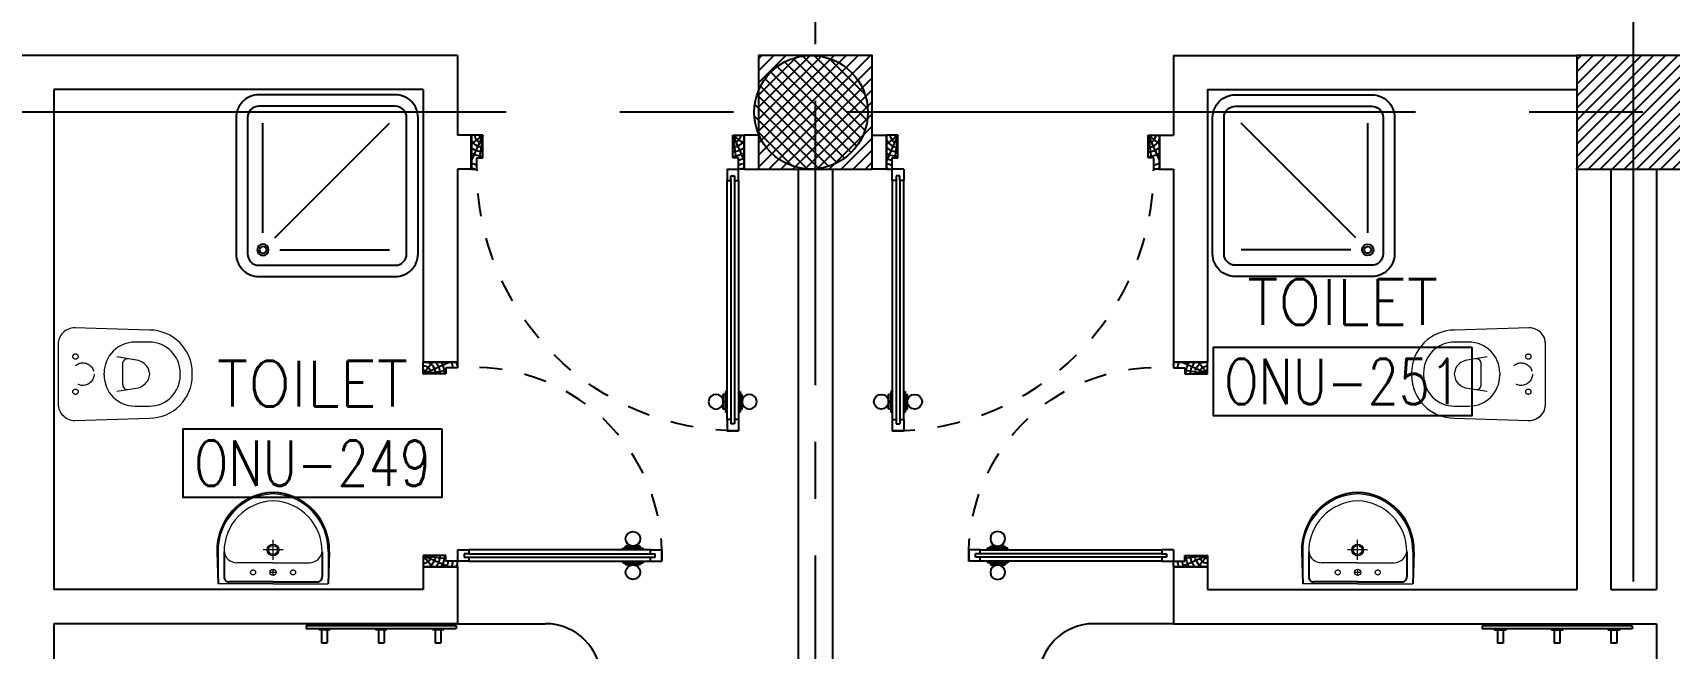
# Model space of a CAD drawing. Extents: x 88852.7 to 88945.7, y 39921.6 to 40001.1.
# Drawn here: x 88878.93 to 88886.13, y 39933.32 to 39936.03 of the extents above; entities that cross this region are included whole.
import ezdxf
from ezdxf.enums import TextEntityAlignment as Align

# ---------------------------------------------------------------- set-up
doc = ezdxf.new("R2010")
doc.units = 0
doc.header["$MEASUREMENT"] = 0
for name, pattern in [('CENTER', [2, 1.25, -0.25, 0.25, -0.25]), ('CENTERX2', [4, 2.5, -0.5, 0.5, -0.5]), ('DASHED', [0.75, 0.5, -0.25]), ('HIDDEN', [0.375, 0.25, -0.125]), ('HIDDEN2', [0.1875, 0.125, -0.0625])]:
    doc.linetypes.add(name, pattern=pattern)
doc.layers.get('0').update_dxf_attribs({"linetype": 'CONTINUOUS'})
for name, color, linetype in [('AXES', 11, 'CENTERX2'), ('AXES1', 11, 'CENTER'), ('COL', 2, 'CONTINUOUS'), ('DOOR', 7, 'CONTINUOUS'), ('FIX', 3, 'CONTINUOUS'), ('HAT', 8, 'CONTINUOUS'), ('MEDICAL', 4, 'CONTINUOUS'), ('NON-MEDICAL', 4, 'CONTINUOUS'), ('RM-BOX', 4, 'CONTINUOUS'), ('RM-NAME', 2, 'CONTINUOUS'), ('RM-NO', 2, 'CONTINUOUS'), ('WALL', 4, 'CONTINUOUS')]:
    doc.layers.add(name, color=color, linetype=linetype)
doc.styles.add('ROMANS', font='ROMANS.shx', dxfattribs={"width": 0.6})

# ---------------------------------------------------------------- blocks, each defined once
blk = doc.blocks.new('LAV1')
at = {"layer": 'FIX', "linetype": 'DASHED', "lineweight": 20, "ltscale": 0.05}
for p, q in [((-0.5, 170), (-0.5, 270)), ((-0.5, 170), (-0.5, 270)), ((49.5, 220), (-50.5, 220))]:
    blk.add_line(p, q, dxfattribs=at)
at = {"layer": 'FIX', "linetype": 'ByBlock', "ltscale": 0.3}
for p, q in [((-280, 210), (-275, 50)), ((-245, 210), (-245, 85)), ((245, 210), (245, 85)), ((280, 210), (275, 50)), ((0, 60), (-220.2, 60)), ((0, 60), (220.2, 60))]:
    blk.add_line(p, q, dxfattribs=at)
at = {"layer": 'FIX', "linetype": 'Continuous', "lineweight": 20}
for p, q in [((-275, 210), (-275, 50)), ((275, 210), (275, 50)), ((0, 155), (-181.4, 155)), ((0, 155), (181.4, 155)), ((0, 50), (-275, 50)), ((0, 50), (-252.5, 50)), ((0, 50), (275, 50)), ((0, 50), (252.5, 50))]:
    blk.add_line(p, q, dxfattribs=at)
at = {"layer": 'FIX', "lineweight": 20}
for p, q in [((15.6, 107.5), (-15.5, 107.5)), ((0, 92), (0, 123))]:
    blk.add_line(p, q, dxfattribs=at)
for centre, radius in [((-0.5, 220), 29.5), ((-0.5, 220), 22.5), ((0, 107.5), 15.5)]:
    blk.add_circle(centre, radius, dxfattribs=at)
at = {"layer": 'FIX', "linetype": 'HIDDEN', "lineweight": 20, "ltscale": 0.05}
for centre in [(-100, 107.5), (100, 107.5)]:
    blk.add_circle(centre, 12.4, dxfattribs=at)
at = {"layer": 'FIX', "linetype": 'ByBlock', "ltscale": 0.3}
for centre, radius, start, end in [((6.9, 220), 287, 91.37765, 182.00641), ((-6.9, 220), 287, 357.99359, 88.62235), ((-220.1, 84.9), 24.9, 179.70214, 269.94861), ((220.1, 84.9), 24.9, 270.05139, 0.29786)]:
    blk.add_arc(centre, radius, start, end, dxfattribs=at)
at = {"layer": 'FIX', "linetype": 'Continuous', "lineweight": 20}
for centre, radius, start, end in [((8.4, 216.7), 283.4, 91.6988, 181.35097), ((-8.4, 216.7), 283.4, 358.64903, 88.3012), ((7.6, 212.5), 252.7, 91.73281, 180.48842), ((-7.6, 212.5), 252.7, 359.51158, 88.26719), ((-179.2, 221.8), 66.9, 190.20056, 268.07863), ((179.2, 221.8), 66.9, 271.92137, 349.79944)]:
    blk.add_arc(centre, radius, start, end, dxfattribs=at)
blk = doc.blocks.new('WC1')
at = {"layer": 'FIX', "lineweight": 20}
for p, q in [((-210, 203.8), (-538, 193.8)), ((-475, 140.8), (-538, 140.8)), ((-394.8, 75.7), (-490.4, 60.1)), ((-137, 0), (-137, 130.8)), ((-727, 4.8), (-727, -4.8)), ((-674, 4.8), (-674, -4.8)), ((-533.7, 24.2), (-539.5, 0)), ((-539.5, 0), (-533.7, -24.2)), ((-339, 4.8), (-339, -4.8)), ((-137, -130.8), (-137, 0)), ((-490.4, -60.1), (-394.8, -75.7)), ((-538, -140.8), (-475, -140.8)), ((-538, -193.8), (-210, -203.8)), ((-213.2, -203.8), (-210, -203.8))]:
    blk.add_line(p, q, dxfattribs=at)
at = {"layer": 'FIX', "linetype": 'Continuous', "lineweight": 20}
blk.add_line((-420.1, -47.3), (-420.4, 44.6), dxfattribs=at)
at = {"layer": 'FIX', "linetype": 'HIDDEN', "lineweight": 20, "ltscale": 0.05}
for centre in [(-213.2, 77.5), (-213.2, -77.5)]:
    blk.add_circle(centre, 11.6, dxfattribs=at)
at = {"layer": 'FIX', "linetype": 'HIDDEN2', "lineweight": 20, "ltscale": 0.3}
blk.add_circle((-245, 0), 49.8, dxfattribs=at)
at = {"layer": 'FIX', "lineweight": 20}
for centre, radius, start, end in [((-538, 4.8), 189, 90, 180), ((-210, 130.8), 73, 360, 90), ((-538, 4.8), 136, 90, 180), ((-475, 4.8), 136, 360, 90), ((-473, -6.9), 68.2, 128.92417, 152.84682), ((-464.4, -17.6), 82, 108.49595, 128.92417), ((-538, -4.8), 189, 180, 270), ((-538, -4.8), 136, 180, 270), ((-473, 6.9), 68.2, 207.15318, 231.07583), ((-464.4, 17.6), 82, 231.07583, 251.50405), ((-475, -4.8), 136, 270, 0), ((-210, -130.8), 73, 270, 0)]:
    blk.add_arc(centre, radius, start, end, dxfattribs=at)
at = {"layer": 'FIX', "linetype": 'Continuous', "lineweight": 20}
for centre, start, end in [((-442.7, 45.5), 357.66621, 91.61215), ((-442.4, -45.6), 268.38785, 2.33379)]:
    blk.add_arc(centre, 22.3, start, end, dxfattribs=at)
blk = doc.blocks.new('SHR1')
at = {"layer": 'FIX'}
for p, q in [((-195.7, 195.7), (-700, 700)), ((-142.7, 217.7), (-142.7, 700)), ((-217.7, 142.7), (-700, 142.7))]:
    blk.add_line(p, q, dxfattribs=at)
for points in [[(-825, 125), (-825, 725, -0.414214), (-725, 825), (-125, 825, -0.414214), (-25, 725), (-25, 125, -0.414214), (-125, 25), (-725, 25, -0.414214)], [(-775, 125), (-775, 725, -0.414214), (-725, 775), (-125, 775, -0.414214), (-75, 725), (-75, 125, -0.414214), (-125, 75), (-725, 75, -0.414214)]]:
    blk.add_lwpolyline(points, format="xyb", close=True, dxfattribs=at)
for radius in [25, 15]:
    blk.add_circle((-142.7, 142.7), radius, dxfattribs=at)
blk = doc.blocks.new('DOOR100')
at = {"layer": 'DOOR', "color": 0, "linetype": 'ByBlock'}
for p, q in [((-76.1, 1251.1), (-76.1, 1301.1)), ((-76.1, 1301.1), (-26.1, 1301.1)), ((-26.1, 1301.1), (-76.1, 1301.1)), ((-26.1, 1251.1), (-26.1, 1301.1)), ((-59.1, 1251.1), (-76.1, 1251.1)), ((-59.1, 1251.1), (-59.1, 1271.1)), ((-43.1, 1271.1), (-59.1, 1271.1)), ((-43.1, 1251.1), (-43.1, 1271.1)), ((-26.1, 1251.1), (-43.1, 1251.1)), ((-92.3, 1206.1), (-92.3, 1141.3)), ((-83.3, 1206.1), (-92.3, 1206.1)), ((-83.3, 1128.7), (-83.3, 1218.7)), ((-76.1, 1218.7), (-83.3, 1218.7)), ((-83.3, 1206.1), (-83.3, 1141.3)), ((-26.1, 1218.7), (-18.9, 1218.7)), ((-18.9, 1128.7), (-18.9, 1218.7)), ((-18.9, 1206.1), (-18.9, 1141.3)), ((-18.9, 1206.1), (-9.9, 1206.1)), ((-9.9, 1206.1), (-9.9, 1141.3)), ((-83.3, 1141.3), (-92.3, 1141.3)), ((-76.1, 1128.7), (-83.3, 1128.7)), ((-26.1, 1128.7), (-18.9, 1128.7)), ((-18.9, 1141.3), (-9.9, 1141.3)), ((-1201.1, 0), (-1201.1, 150)), ((-1201.1, 150), (-1176.1, 150)), ((-1201.1, 150), (-1201.1, 0)), ((-1176.1, 150), (-1176.1, 100)), ((-76.1, 200), (-59.1, 200)), ((-76.1, 150), (-76.1, 200)), ((-76.1, 150), (-26.1, 150)), ((-59.1, 200), (-59.1, 180)), ((-59.1, 180), (-43.1, 180)), ((-43.1, 200), (-26.1, 200)), ((-43.1, 180), (-43.1, 200)), ((-26.1, 200), (-26.1, 150)), ((-1.1, 150), (-26.1, 150)), ((-26.1, 150), (-26.1, 100)), ((-1.1, 150), (-1.1, 0)), ((-1176.1, 100), (-1151.1, 100)), ((-1151.1, 100), (-1151.1, 0)), ((-51.1, 100), (-51.1, 0)), ((-26.1, 100), (-51.1, 100)), ((-1151.1, 0), (-1201.1, 0)), ((-51.1, 0), (-1.1, 0))]:
    blk.add_line(p, q, dxfattribs=at)
at = {"layer": 'DOOR', "linetype": 'ByBlock'}
for p, q in [((-76.1, 1251.1), (-76.1, 200)), ((-59.1, 200), (-59.1, 1251.1)), ((-43.1, 200), (-43.1, 1251.1)), ((-26.1, 200), (-26.1, 1251.1))]:
    blk.add_line(p, q, dxfattribs=at)
at = {"layer": 'DOOR', "color": 9, "linetype": 'ByBlock'}
for p, q in [((-1151.1, 0), (-1201.1, 113.7)), ((-1151.1, 0), (-1164.4, 100)), ((-51.1, 0), (-1.1, 113.7)), ((-51.1, 0), (-37.7, 100)), ((-1151.1, 0), (-1201.1, 40.1)), ((-51.1, 0), (-1.1, 40.1))]:
    blk.add_line(p, q, dxfattribs=at)
at = {"layer": 'DOOR', "color": 0, "linetype": 'ByBlock'}
for centre in [(-124.6, 1173.7), (22.5, 1173.7)]:
    blk.add_circle(centre, 32.4, dxfattribs=at)
at = {"layer": 'DOOR', "linetype": 'HIDDEN', "ltscale": 0.5}
blk.add_arc((-26.8, 151.9), 1149.2, 89.96096, 180.09315, dxfattribs=at)
at = {"layer": 'DOOR', "color": 9, "linetype": 'ByBlock'}
for centre, radius, start, end in [((-1151.1, 0), 154.4, 103.71423, 108.89471), ((-51.1, 0), 154.4, 71.10529, 76.28577), ((-1151.1, 0), 134.4, 100.71998, 111.84015), ((-1151.1, 0), 94.4, 90, 121.98181), ((-1151.1, 0), 74.4, 90, 132.22357), ((-51.1, 0), 94.4, 58.01819, 90), ((-51.1, 0), 74.4, 47.77643, 90), ((-51.1, 0), 134.4, 68.15985, 79.28002), ((-51.1, 0), 114.4, 64.08384, 77.37743), ((-1151.1, 0), 54.4, 90, 156.79262), ((-1151.1, 0), 34.4, 90, 180), ((-1151.1, 0), 14.4, 90, 180), ((-51.1, 0), 54.4, 23.20738, 90), ((-51.1, 0), 34.4, 0, 90), ((-51.1, 0), 14.4, 0, 90)]:
    blk.add_arc(centre, radius, start, end, dxfattribs=at)
blk = doc.blocks.new('*X548')
at = {"color": 0}
for p, q in [((73379.2, 125457.6), (73871.3, 125949.7)), ((73379.2, 125510.7), (73818.3, 125949.7)), ((73379.2, 125563.7), (73765.3, 125949.7)), ((73379.2, 125616.7), (73712.2, 125949.7)), ((73379.2, 125669.8), (73659.2, 125949.7)), ((73379.2, 125722.8), (73606.2, 125949.7)), ((73379.2, 125775.8), (73553.1, 125949.7)), ((73379.2, 125828.9), (73500.1, 125949.7)), ((73379.2, 125881.9), (73447.1, 125949.7)), ((73379.2, 125934.9), (73394, 125949.7)), ((73424.4, 125449.7), (73879.2, 125904.6)), ((73477.4, 125449.7), (73879.2, 125851.6)), ((73530.4, 125449.7), (73879.2, 125798.5)), ((73583.5, 125449.7), (73879.2, 125745.5)), ((73636.5, 125449.7), (73879.2, 125692.5)), ((73689.5, 125449.7), (73879.2, 125639.4)), ((73742.6, 125449.7), (73879.2, 125586.4)), ((73795.6, 125449.7), (73879.2, 125533.4)), ((73848.6, 125449.7), (73879.2, 125480.3))]:
    blk.add_line(p, q, dxfattribs=at)
blk = doc.blocks.new('COL50')
at = {"layer": 'COL'}
blk.add_lwpolyline([(-250, 250), (-250, -250), (250, -250), (250, 250)], close=True, dxfattribs=at)
blk = doc.blocks.new('RM1')
at = {"layer": 'RM-BOX'}
blk.add_lwpolyline([(569.9, -200), (-569.9, -200), (-569.9, -500), (569.9, -500)], close=True, dxfattribs=at)
at = {"layer": 'RM-NAME', "style": 'ROMANS'}
for tag, p in [('ROOMNAME1', (0, 323.8)), ('ROOMNAME2', (0, 0))]:
    blk.add_attdef(tag, text='', height=200, dxfattribs=at).set_placement(p, align=Align.MIDDLE)
at = {"layer": 'RM-NO', "style": 'ROMANS', "width": 0.8}
blk.add_attdef('ROOMNO', text='', height=200, dxfattribs=at).set_placement((0, -350), align=Align.MIDDLE)
blk = doc.blocks.new('DOOR90')
at = {"layer": 'DOOR', "linetype": 'ByBlock'}
for p, q in [((0, 0), (-150, 0)), ((-200, -25), (-1000, -25)), ((-200, -42), (-1000, -42)), ((-200, -58), (-1000, -58)), ((-1000, -75), (-200, -75))]:
    blk.add_line(p, q, dxfattribs=at)
at = {"layer": 'DOOR', "color": 0, "linetype": 'ByBlock'}
for p, q in [((-150, 0), (-150, -25)), ((-150, 0), (0, 0)), ((0, -50), (0, 0)), ((-1050, -25), (-1050, -75)), ((-1050, -75), (-1050, -25)), ((-1000, -25), (-1050, -25)), ((-1020, -42), (-1020, -58)), ((-1000, -42), (-1020, -42)), ((-1000, -58), (-1020, -58)), ((-1000, -25), (-1000, -42)), ((-1000, -58), (-1000, -75)), ((-967.6, -25), (-967.6, -17.8)), ((-877.6, -17.8), (-967.6, -17.8)), ((-955, -17.8), (-955, -8.8)), ((-955, -8.8), (-890.2, -8.8)), ((-955, -17.8), (-890.2, -17.8)), ((-890.2, -17.8), (-890.2, -8.8)), ((-877.6, -25), (-877.6, -17.8)), ((-200, -42), (-200, -25)), ((-200, -25), (-150, -25)), ((-180, -42), (-200, -42)), ((-200, -75), (-200, -58)), ((-200, -58), (-180, -58)), ((-180, -58), (-180, -42)), ((-150, -75), (-150, -25)), ((-150, -25), (-100, -25)), ((-100, -25), (-100, -50)), ((-100, -50), (0, -50)), ((-1000, -75), (-1050, -75)), ((-967.6, -75), (-967.6, -82.2)), ((-877.6, -82.2), (-967.6, -82.2)), ((-955, -82.2), (-955, -91.2)), ((-955, -82.2), (-890.2, -82.2)), ((-955, -91.2), (-890.2, -91.2)), ((-890.2, -82.2), (-890.2, -91.2)), ((-877.6, -75), (-877.6, -82.2)), ((-150, -75), (-200, -75)), ((-100, -850), (0, -850)), ((-100, -875), (-100, -850)), ((0, -850), (0, -900)), ((-150, -900), (-150, -875)), ((-150, -875), (-100, -875)), ((0, -900), (-150, -900)), ((-150, -900), (0, -900))]:
    blk.add_line(p, q, dxfattribs=at)
at = {"layer": 'DOOR', "color": 9, "linetype": 'ByBlock'}
for p, q in [((0, -50), (-113.7, 0)), ((0, -50), (-40.1, 0)), ((0, -50), (-100, -36.6)), ((0, -850), (-113.7, -900)), ((0, -850), (-100, -863.4)), ((0, -850), (-40.1, -900))]:
    blk.add_line(p, q, dxfattribs=at)
at = {"layer": 'DOOR', "color": 0, "linetype": 'ByBlock'}
for centre in [(-922.6, 23.5), (-922.6, -123.5)]:
    blk.add_circle(centre, 32.4, dxfattribs=at)
at = {"layer": 'DOOR', "color": 9, "linetype": 'ByBlock'}
for centre, radius, start, end in [((0, -50), 74.4, 137.77643, 180), ((0, -50), 54.4, 113.20738, 180), ((0, -50), 154.4, 161.10529, 166.28577), ((0, -50), 134.4, 158.15985, 169.28002), ((0, -50), 114.4, 154.08384, 167.37743), ((0, -50), 94.4, 148.01819, 180), ((0, -50), 34.4, 90, 180), ((0, -50), 14.4, 90, 180), ((0, -850), 94.4, 180, 211.98181), ((0, -850), 74.4, 180, 222.22357), ((0, -850), 54.4, 180, 246.79262), ((0, -850), 34.4, 180, 270), ((0, -850), 14.4, 180, 270), ((0, -850), 154.4, 193.71423, 198.89471), ((0, -850), 134.4, 190.71998, 201.84015)]:
    blk.add_arc(centre, radius, start, end, dxfattribs=at)
at = {"layer": 'DOOR', "linetype": 'HIDDEN', "ltscale": 0.5}
blk.add_arc((-222.2, -50), 828.2, 178.27012, 275.00304, dxfattribs=at)
blk = doc.blocks.new('*X532')
at = {"color": 0}
for p, q in [((203885.6, 125449.7), (204385.6, 125949.7)), ((203888.6, 125505.8), (204332.5, 125949.7)), ((203888.6, 125558.8), (204279.5, 125949.7)), ((203888.6, 125611.8), (204226.5, 125949.7)), ((203888.6, 125664.9), (204173.4, 125949.7)), ((203888.6, 125717.9), (204120.4, 125949.7)), ((203888.6, 125770.9), (204067.4, 125949.7)), ((203888.6, 125824), (204014.3, 125949.7)), ((203888.6, 125877), (203961.3, 125949.7)), ((203888.6, 125930), (203908.3, 125949.7)), ((203938.6, 125449.7), (204388.6, 125899.7)), ((203991.6, 125449.7), (204388.6, 125846.7)), ((204044.7, 125449.7), (204388.6, 125793.6)), ((204097.7, 125449.7), (204388.6, 125740.6)), ((204150.7, 125449.7), (204388.6, 125687.6)), ((204203.8, 125449.7), (204388.6, 125634.5)), ((204256.8, 125449.7), (204388.6, 125581.5)), ((204309.8, 125449.7), (204388.6, 125528.5)), ((204362.9, 125449.7), (204388.6, 125475.4))]:
    blk.add_line(p, q, dxfattribs=at)

msp = doc.modelspace()

# ---------------------------------------------------------------- hatches: boundary and pattern name
at = {"layer": 'HAT'}
h = msp.add_hatch(dxfattribs=at)
h.set_pattern_fill('ANSI31', color=256, scale=0.3, style=0)
h.set_pattern_definition([(135, (88943.59166, 39892.04512), (0.026516504, 0.026516504), [])])
h.paths.add_polyline_path([(88882.6014, 39935.6796), (88882.3514, 39935.6796), (88882.3514, 39935.9296, -0.414214)])
h.paths.add_polyline_path([(88882.3514, 39935.9296), (88882.3514, 39935.6796), (88882.1014, 39935.6796, -0.414214)])
h.paths.add_polyline_path([(88882.1014, 39935.6796), (88882.3514, 39935.6796), (88882.3514, 39935.4296, -0.414214)])
h.paths.add_polyline_path([(88882.3514, 39935.6796), (88882.6014, 39935.6796, -0.414214), (88882.3514, 39935.4296)])

# ---------------------------------------------------------------- linework, layer by layer
at = {"layer": 'AXES'}
for p, q in [((88885.9703, 39921.6153), (88885.9703, 40000.4279)), ((88945.0103, 39935.6796), (88876.9703, 39935.6796))]:
    msp.add_line(p, q, dxfattribs=at)
at = {"layer": 'AXES1'}
msp.add_line((88882.3703, 39928.4796), (88882.3703, 39987.2996), dxfattribs=at)
msp.add_line((88882.3703, 39928.4796), (88882.3703, 39987.2996), dxfattribs=at)
at = {"layer": 'FIX'}
for p, q in [((88884.7475, 39935.1273), (88884.2433, 39935.6316)), ((88884.8006, 39935.1492), (88884.8006, 39935.6316)), ((88884.7256, 39935.0742), (88884.2433, 39935.0742))]:
    msp.add_line(p, q, dxfattribs=at)
at = {"layer": 'FIX', "lineweight": 20}
for p, q in [((88885.5103, 39934.7314), (88885.1823, 39934.7214)), ((88885.2453, 39934.6684), (88885.1823, 39934.6684)), ((88885.3254, 39934.6032), (88885.2299, 39934.5877)), ((88884.9933, 39934.5324), (88884.9933, 39934.5227)), ((88885.0463, 39934.5324), (88885.0463, 39934.5227)), ((88885.1866, 39934.5518), (88885.1807, 39934.5276)), ((88885.1807, 39934.5276), (88885.1866, 39934.5033)), ((88885.3813, 39934.5324), (88885.3813, 39934.5227)), ((88885.2299, 39934.4674), (88885.3254, 39934.4519)), ((88885.1823, 39934.3867), (88885.2453, 39934.3867)), ((88885.1823, 39934.3337), (88885.5103, 39934.3237))]:
    msp.add_line(p, q, dxfattribs=at)
at = {"layer": 'FIX', "linetype": 'Continuous', "lineweight": 20}
msp.add_line((88885.3001, 39934.4802), (88885.2998, 39934.5722), dxfattribs=at)
at = {"layer": 'FIX'}
for points in [[(88884.1183, 39935.0566), (88884.1183, 39935.6566, -0.414214), (88884.2183, 39935.7566), (88884.8183, 39935.7566, -0.414214), (88884.9183, 39935.6566), (88884.9183, 39935.0566, -0.414214), (88884.8183, 39934.9566), (88884.2183, 39934.9566, -0.414214)], [(88884.1683, 39935.0566), (88884.1683, 39935.6566, -0.414214), (88884.2183, 39935.7066), (88884.8183, 39935.7066, -0.414214), (88884.8683, 39935.6566), (88884.8683, 39935.0566, -0.414214), (88884.8183, 39935.0066), (88884.2183, 39935.0066, -0.414214)]]:
    msp.add_lwpolyline(points, format="xyb", close=True, dxfattribs=at)
at = {"layer": 'FIX', "lineweight": 20}
msp.add_lwpolyline([(88885.5071, 39934.3237), (88885.5103, 39934.3237, 0.414214), (88885.5833, 39934.3967), (88885.5833, 39934.5276), (88885.5833, 39934.6584, 0.414214), (88885.5103, 39934.7314)], format="xyb", dxfattribs=at)
at = {"layer": 'FIX'}
for radius in [0.025, 0.015]:
    msp.add_circle((88884.8006, 39935.0742), radius, dxfattribs=at)
at = {"layer": 'FIX', "color": 97, "linetype": 'HIDDEN', "lineweight": 20, "ltscale": 0.05}
for centre in [(88885.5071, 39934.6051), (88885.5071, 39934.4501)]:
    msp.add_circle(centre, 0.0116, dxfattribs=at)
at = {"layer": 'FIX', "color": 22, "linetype": 'HIDDEN2', "lineweight": 20, "ltscale": 0.3}
msp.add_circle((88885.4753, 39934.5276), 0.0498, dxfattribs=at)
at = {"layer": 'FIX', "lineweight": 20}
for centre, radius, start, end in [((88885.1823, 39934.5324), 0.189, 90, 180), ((88885.1823, 39934.5324), 0.136, 90, 180), ((88885.2453, 39934.5324), 0.136, 360, 90), ((88885.2559, 39934.51), 0.082, 108.49595, 128.92417), ((88885.1823, 39934.5227), 0.189, 180, 270), ((88885.1823, 39934.5227), 0.136, 180, 270), ((88885.2472, 39934.5207), 0.0682, 128.92417, 152.84682), ((88885.2453, 39934.5227), 0.136, 270, 0), ((88885.2472, 39934.5344), 0.0682, 207.15318, 231.07583), ((88885.2559, 39934.5452), 0.082, 231.07583, 251.50405)]:
    msp.add_arc(centre, radius, start, end, dxfattribs=at)
at = {"layer": 'FIX', "linetype": 'Continuous', "lineweight": 20}
for centre, start, end in [((88885.2776, 39934.5731), 357.66621, 91.61215), ((88885.2779, 39934.482), 268.38785, 2.33379)]:
    msp.add_arc(centre, 0.0223, start, end, dxfattribs=at)
at = {"layer": 'MEDICAL'}
for p, q in [((88880.7953, 39933.4296), (88881.1828, 39933.4296)), ((88883.9453, 39933.4296), (88883.5972, 39933.4296))]:
    msp.add_line(p, q, dxfattribs=at)
for centre, start, end in [((88881.1828, 39933.1835), 0, 90), ((88883.5972, 39933.1835), 90, 180)]:
    msp.add_arc(centre, 0.2461, start, end, dxfattribs=at)
at = {"layer": 'NON-MEDICAL'}
for p, q in [((88880.1302, 39933.4214), (88880.7906, 39933.4214)), ((88880.1302, 39933.4214), (88880.1302, 39933.4087)), ((88880.1302, 39933.4087), (88880.7906, 39933.4087)), ((88880.1854, 39933.4087), (88880.1854, 39933.4037)), ((88880.1854, 39933.4037), (88880.2354, 39933.4037)), ((88880.1977, 39933.4037), (88880.1977, 39933.3452)), ((88880.2231, 39933.4037), (88880.2231, 39933.3452)), ((88880.2354, 39933.4087), (88880.2354, 39933.4037)), ((88880.4354, 39933.4087), (88880.4354, 39933.4037)), ((88880.4354, 39933.4037), (88880.4854, 39933.4037)), ((88880.4477, 39933.4037), (88880.4477, 39933.3452)), ((88880.4731, 39933.4037), (88880.4731, 39933.3452)), ((88880.4854, 39933.4087), (88880.4854, 39933.4037)), ((88880.6854, 39933.4087), (88880.6854, 39933.4037)), ((88880.6854, 39933.4037), (88880.7354, 39933.4037)), ((88880.6977, 39933.4037), (88880.6977, 39933.3452)), ((88880.7231, 39933.4037), (88880.7231, 39933.3452)), ((88880.7354, 39933.4087), (88880.7354, 39933.4037)), ((88880.7906, 39933.4214), (88880.7906, 39933.4087)), ((88885.9637, 39933.4195), (88885.3033, 39933.4195)), ((88885.3033, 39933.4195), (88885.3033, 39933.4068)), ((88885.9637, 39933.4068), (88885.3033, 39933.4068)), ((88885.3585, 39933.4068), (88885.3585, 39933.4018)), ((88885.4085, 39933.4018), (88885.3585, 39933.4018)), ((88885.3708, 39933.4018), (88885.3708, 39933.3433)), ((88885.3962, 39933.4018), (88885.3962, 39933.3433)), ((88885.4085, 39933.4068), (88885.4085, 39933.4018)), ((88885.6085, 39933.4068), (88885.6085, 39933.4018)), ((88885.6585, 39933.4018), (88885.6085, 39933.4018)), ((88885.6208, 39933.4018), (88885.6208, 39933.3433)), ((88885.6462, 39933.4018), (88885.6462, 39933.3433)), ((88885.6585, 39933.4068), (88885.6585, 39933.4018)), ((88885.8585, 39933.4068), (88885.8585, 39933.4018)), ((88885.9085, 39933.4018), (88885.8585, 39933.4018)), ((88885.8708, 39933.4018), (88885.8708, 39933.3433)), ((88885.8962, 39933.4018), (88885.8962, 39933.3433)), ((88885.9085, 39933.4068), (88885.9085, 39933.4018)), ((88885.9637, 39933.4195), (88885.9637, 39933.4068)), ((88880.1977, 39933.3452), (88880.2231, 39933.3452)), ((88880.4477, 39933.3452), (88880.4731, 39933.3452)), ((88880.6977, 39933.3452), (88880.7231, 39933.3452)), ((88885.3962, 39933.3433), (88885.3708, 39933.3433)), ((88885.6462, 39933.3433), (88885.6208, 39933.3433)), ((88885.8962, 39933.3433), (88885.8708, 39933.3433))]:
    msp.add_line(p, q, dxfattribs=at)
at = {"layer": 'WALL'}
for p, q in [((88880.7953, 39935.9296), (88878.8703, 39935.9296)), ((88880.7953, 39935.9296), (88880.7953, 39935.5796)), ((88883.9453, 39935.9296), (88883.9453, 39935.5796)), ((88883.9453, 39935.9296), (88885.7203, 39935.9296)), ((88879.0203, 39935.7796), (88879.0203, 39933.5796)), ((88880.6453, 39935.7796), (88880.6453, 39934.5796)), ((88884.0953, 39935.7796), (88884.0953, 39934.5796)), ((88880.8578, 39935.5796), (88880.7953, 39935.5796)), ((88880.8578, 39935.5796), (88880.8578, 39935.4296)), ((88882.0578, 39935.5796), (88882.0578, 39935.4296)), ((88882.6828, 39935.5796), (88882.6828, 39935.4296)), ((88883.8828, 39935.5796), (88883.8828, 39935.4296)), ((88883.8828, 39935.5796), (88883.9453, 39935.5796)), ((88880.8578, 39935.4296), (88880.7953, 39935.4296)), ((88880.7953, 39935.4296), (88880.7953, 39934.5796)), ((88882.2953, 39935.4296), (88882.2953, 39928.7296)), ((88882.4453, 39935.4296), (88882.4453, 39928.7296)), ((88883.8828, 39935.4296), (88883.9453, 39935.4296)), ((88883.9453, 39935.4296), (88883.9453, 39934.5796)), ((88885.7203, 39935.4296), (88885.7203, 39933.5796)), ((88885.8703, 39935.4296), (88885.8703, 39933.5796)), ((88886.0703, 39935.4296), (88886.0703, 39933.5796)), ((88880.6453, 39933.6796), (88880.6453, 39933.5796)), ((88880.7953, 39933.6796), (88880.7953, 39933.4296)), ((88883.9453, 39933.6796), (88883.9453, 39933.4296)), ((88884.0953, 39933.6796), (88884.0953, 39933.5796)), ((88885.8703, 39933.5796), (88886.0703, 39933.5796)), ((88879.0203, 39933.4296), (88879.0203, 39928.7296)), ((88886.0703, 39933.4296), (88886.0703, 39928.7296))]:
    msp.add_line(p, q, dxfattribs=at)
at = {"layer": 'WALL', "linetype": 'ByBlock'}
for p, q in [((88880.6453, 39935.7796), (88879.0203, 39935.7796)), ((88884.0953, 39935.7796), (88885.7203, 39935.7796)), ((88882.1203, 39935.5796), (88882.0578, 39935.5796)), ((88882.6203, 39935.5796), (88882.6828, 39935.5796)), ((88882.0578, 39935.4296), (88882.1203, 39935.4296)), ((88882.6828, 39935.4296), (88882.6203, 39935.4296)), ((88880.7953, 39934.5796), (88880.6453, 39934.5796)), ((88883.9453, 39934.5796), (88884.0953, 39934.5796)), ((88880.7953, 39933.6796), (88880.6453, 39933.6796)), ((88883.9453, 39933.6796), (88884.0953, 39933.6796)), ((88880.6453, 39933.5796), (88879.0203, 39933.5796)), ((88884.0953, 39933.5796), (88885.7203, 39933.5796)), ((88880.7953, 39933.4296), (88879.0203, 39933.4296)), ((88883.9453, 39933.4296), (88886.0703, 39933.4296))]:
    msp.add_line(p, q, dxfattribs=at)
at = {"layer": 'WALL'}
msp.add_circle((88882.3514, 39935.6796), 0.25, dxfattribs=at)

# ---------------------------------------------------------------- block references
at = {"layer": 'COL', "xscale": 0.001000000003841706, "yscale": 0.000999999996565748, "zscale": 0.001}
for p in [(88882.3703, 39935.6796), (88882.3703, 39935.6796), (88885.9703, 39935.6796), (88885.9703, 39935.6796)]:
    msp.add_blockref('COL50', p, dxfattribs=at)
at = {"layer": 'DOOR', "color": 0, "linetype": 'ByBlock', "yscale": 0.000999999996565748, "zscale": 0.001, "rotation": 180}
for name, p, xscale in [('DOOR100', (88882.0578, 39935.5796), -0.001000000003841706), ('DOOR100', (88882.6828, 39935.5796), 0.001000000003841706), ('DOOR90', (88880.6453, 39933.6796), 0.001000000003841706), ('DOOR90', (88884.0953, 39933.6796), -0.001000000003841706)]:
    msp.add_blockref(name, p, dxfattribs=dict(at, xscale=xscale))
at = {"layer": 'FIX'}
for name, p, xscale, yscale, zscale in [('SHR1', (88879.7973, 39934.9316), -0.001000000003841706, 0.000999999996565748, 0.001), ('SHR1', (88884.9433, 39934.9316), 0.001000000003841706, 0.000999999996565748, 0.001), ('WC1', (88885.7203, 39934.5276), 0.001000000003841706, 0.000999999996565748, 0.001), ('LAV1', (88879.9848, 39933.5606), 0.0008800000068731606, 0.000879999999597203, 0.00087999999978), ('LAV1', (88884.7567, 39933.5606), 0.0008800000068731606, 0.000879999999597203, 0.00087999999978)]:
    msp.add_blockref(name, p, dxfattribs=dict(at, xscale=xscale, yscale=yscale, zscale=zscale))
at = {"layer": 'FIX', "xscale": 0.001000000003841706, "yscale": 0.000999999996565748, "zscale": 0.001, "rotation": 180}
msp.add_blockref('WC1', (88878.9022, 39934.5276), dxfattribs=at)
at = {"layer": 'HAT', "xscale": 0.001000000003841706, "yscale": 0.000999999996565748, "zscale": 0.001}
for name, p in [('*X548', (88808.741, 39809.9798)), ('*X532', (88681.8317, 39809.9798))]:
    msp.add_blockref(name, p, dxfattribs=at)
at = {"layer": 'RM-NO', "xscale": 0.001000000003841706, "yscale": 0.000999999996565748, "zscale": 0.001}
for p, values in [((88884.6903, 39934.8451), {'ROOMNO': 'ONU-251', 'ROOMNAME2': 'TOILET'}), ((88880.158, 39934.4858), {'ROOMNO': 'ONU-249', 'ROOMNAME2': 'TOILET'})]:
    msp.add_blockref('RM1', p, dxfattribs=at).add_auto_attribs(values)

doc.saveas('drawing.dxf')
